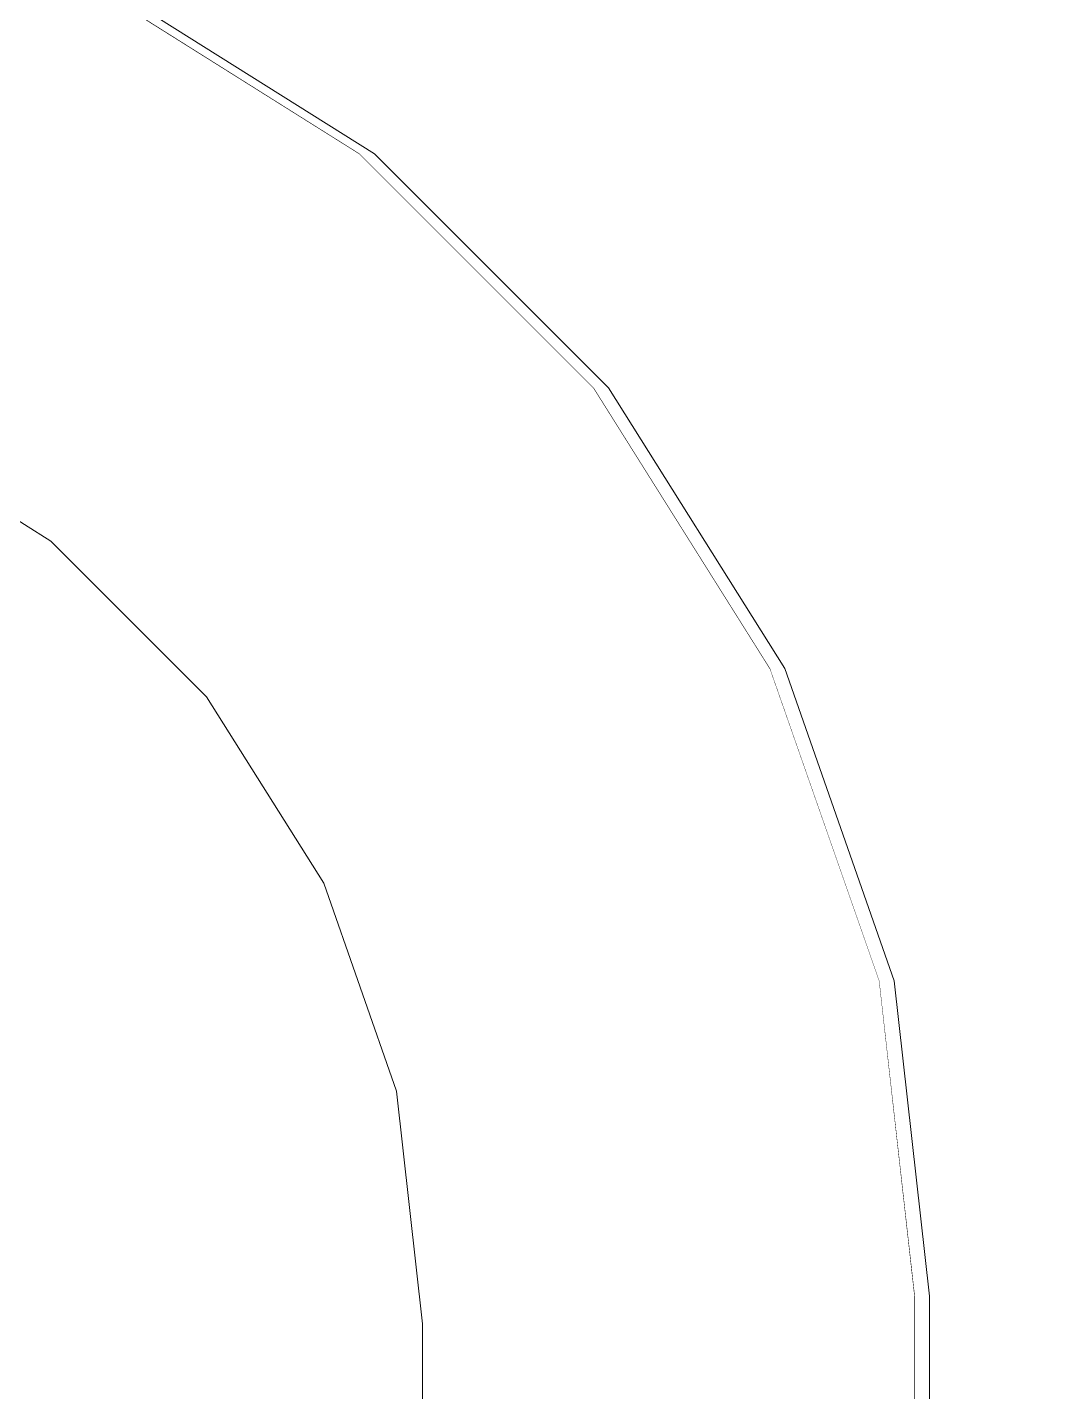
# Model space of a CAD drawing. Header units: millimetres. Extents: x -48147 to 1422273, y -494195 to 18123.
# Drawn here: x 1399513.7 to 1399554.9, y -487848.3 to -487792.9 of the extents above; entities that cross this region are included whole.
import ezdxf

# ---------------------------------------------------------------- set-up
doc = ezdxf.new("R2010")
doc.units = ezdxf.units.MM
doc.header["$MEASUREMENT"] = 0
doc.linetypes.add('Wipeout_Contour', pattern=[1000, 0, -1000])
doc.layers.add('New_A-25-M_Wall_Int', color=7, linetype='Continuous')
doc.layers.add('New_A-35-M_FFE_Sanitary', color=7, linetype='Continuous')
doc.layers.add('New_A-35-M_FFE_Sanitary_Pen_No__74', color=7, linetype='Continuous', lineweight=20, true_color=0x606060)

# ---------------------------------------------------------------- blocks, each defined once
blk = doc.blocks.new('Section Elem_242_2', base_point=(1383917.507, -489195.031))
at = {"color": 254, "linetype": 'Wipeout_Contour', "lineweight": 0, "ltscale": 134906960.8636617}
blk.add_wipeout([(1399480.183, -488534.975), (1399479.932, -488534.975), (1399479.932, -489195.031), (1399555.116, -489195.031), (1399555.116, -489061.874), (1399536.462, -489051.324), (1399534.816, -489069.331), (1399498.816, -489069.331), (1399498.816, -488865.031), (1399708.83, -488865.031), (1399708.83, -488890.031), (1399706.042, -488890.031), (1399706.042, -488892.031), (1399708.83, -488892.031), (1399708.83, -489195.031), (1400014.759, -489195.031), (1400014.759, -487095.031), (1401015.771, -487095.031), (1401015.002, -487089.186), (1401015.002, -487078.531), (1401034.967, -487078.531), (1401034.967, -487087.876), (1401035.39, -487091.097), (1401036.379, -487093.488), (1401037.952, -487095.541), (1401040.001, -487097.117), (1401042.388, -487098.107), (1401045.604, -487098.531), (1401048.407, -487098.531), (1401048.407, -486795.031), (1401290.582, -486795.031), (1401290.582, -486595.031), (1400696.25, -486595.031), (1399587.275, -486980.132), (1399587.275, -487005.331), (1399589.47, -487010.705), (1399594.768, -487012.931), (1399656.294, -487012.931), (1399656.294, -487021.531), (1399479.932, -487021.531), (1399479.932, -487775.254), (1399485.329, -487775.254), (1399485.329, -487785.033), (1399490.891, -487785.033), (1399503.694, -487786.475), (1399516.389, -487790.917), (1399527.777, -487798.073), (1399537.287, -487807.583), (1399544.443, -487818.971), (1399548.885, -487831.666), (1399550.328, -487844.47), (1399550.328, -488345.592), (1399548.885, -488358.396), (1399544.443, -488371.091), (1399537.287, -488382.479), (1399527.777, -488391.989), (1399516.389, -488399.145), (1399503.694, -488403.587), (1399490.891, -488405.029), (1399485.329, -488405.029), (1399485.329, -488415.031), (1399479.932, -488415.031), (1399479.932, -488455.031), (1399779.962, -488455.031), (1399779.962, -488497.888), (1399764.164, -488497.888), (1399732.569, -488555.031), (1399669.379, -488612.174), (1399606.189, -488640.745), (1399593.531, -488647.888), (1399593.696, -488647.888), (1399593.696, -488649.317), (1399593.531, -488649.317), (1399593.531, -488655.031), (1399555.658, -488655.031), (1399555.658, -488647.888), (1399543, -488640.745), (1399543, -488612.174), (1399505.469, -488612.174), (1399505.467, -488619.317), (1399505.457, -488612.174), (1399505.457, -488623.378), (1399505.456, -488612.174), (1399505.44, -488612.174), (1399505.44, -488626.46), (1399505.424, -488621.799), (1399505.435, -488626.46), (1399480.22, -488626.46), (1399480.203, -488619.317), (1399480.189, -488583.602), (1399480.185, -488555.031)], dxfattribs=at).dxf.layer = 'New_A-25-M_Wall_Int'
at = {"color": 254, "linetype": 'Wipeout_Contour', "lineweight": 0, "ltscale": 32607930.76164649}
blk.add_wipeout([(1399479.932, -488375.254), (1399485.329, -488375.254), (1399485.329, -488385.033), (1399489.17, -488385.033), (1399498.618, -488383.968), (1399507.06, -488381.014), (1399514.632, -488376.256), (1399520.956, -488369.932), (1399525.714, -488362.36), (1399528.668, -488353.918), (1399529.733, -488344.469), (1399529.733, -487845.592), (1399528.668, -487836.144), (1399525.714, -487827.702), (1399520.956, -487820.13), (1399514.632, -487813.806), (1399507.06, -487809.048), (1399498.618, -487806.094), (1399489.17, -487805.029), (1399485.329, -487805.029), (1399485.329, -487815.031), (1399479.932, -487815.031)], dxfattribs=at).dxf.layer = 'New_A-25-M_Wall_Int'
blk = doc.blocks.new('Section Elem_462_2', base_point=(1383917.507, -489195.031))
at = {"color": 254, "linetype": 'Wipeout_Contour', "lineweight": 0, "ltscale": 5928324.557471993}
blk.add_wipeout([(1399502.816, -487787.704), (1399502.597, -487788.661), (1399514.818, -487792.937), (1399515.244, -487792.053)], dxfattribs=at).dxf.layer = 'New_A-35-M_FFE_Sanitary'
at = {"color": 254, "linetype": 'Wipeout_Contour', "lineweight": 0, "ltscale": 5928377.610507874}
blk.add_wipeout([(1399515.791, -487790.917), (1399515.738, -487791.028), (1399527.103, -487798.169), (1399527.179, -487798.073)], dxfattribs=at).dxf.layer = 'New_A-35-M_FFE_Sanitary'
at = {"color": 254, "linetype": 'Wipeout_Contour', "lineweight": 0, "ltscale": 5928324.557074405}
blk.add_wipeout([(1399502.597, -487788.661), (1399502.326, -487789.849), (1399514.29, -487794.035), (1399514.818, -487792.937)], dxfattribs=at).dxf.layer = 'New_A-35-M_FFE_Sanitary'
at = {"color": 254, "linetype": 'Wipeout_Contour', "lineweight": 0, "ltscale": 5928377.373486834}
blk.add_wipeout([(1399515.738, -487791.028), (1399515.554, -487791.41), (1399526.838, -487798.501), (1399527.103, -487798.169)], dxfattribs=at).dxf.layer = 'New_A-35-M_FFE_Sanitary'
at = {"color": 254, "linetype": 'Wipeout_Contour', "lineweight": 0, "ltscale": 5928324.555073176}
blk.add_wipeout([(1399502.326, -487789.849), (1399502.01, -487791.233), (1399513.674, -487795.314), (1399514.29, -487794.035)], dxfattribs=at).dxf.layer = 'New_A-35-M_FFE_Sanitary'
at = {"color": 254, "linetype": 'Wipeout_Contour', "lineweight": 0, "ltscale": 5928376.873300195}
blk.add_wipeout([(1399515.554, -487791.41), (1399515.244, -487792.053), (1399526.393, -487799.059), (1399526.838, -487798.501)], dxfattribs=at).dxf.layer = 'New_A-35-M_FFE_Sanitary'
at = {"color": 254, "linetype": 'Wipeout_Contour', "lineweight": 0, "ltscale": 5928324.551587662}
blk.add_wipeout([(1399502.01, -487791.233), (1399501.66, -487792.77), (1399512.99, -487796.734), (1399513.674, -487795.314)], dxfattribs=at).dxf.layer = 'New_A-35-M_FFE_Sanitary'
at = {"color": 254, "linetype": 'Wipeout_Contour', "lineweight": 0, "ltscale": 5928376.12525991}
blk.add_wipeout([(1399515.244, -487792.053), (1399514.818, -487792.937), (1399525.781, -487799.826), (1399526.393, -487799.059)], dxfattribs=at).dxf.layer = 'New_A-35-M_FFE_Sanitary'
at = {"color": 254, "linetype": 'Wipeout_Contour', "lineweight": 0, "ltscale": 5928427.997446648}
blk.add_wipeout([(1399527.179, -487798.073), (1399527.103, -487798.169), (1399536.594, -487807.66), (1399536.689, -487807.583)], dxfattribs=at).dxf.layer = 'New_A-35-M_FFE_Sanitary'
at = {"color": 254, "linetype": 'Wipeout_Contour', "lineweight": 0, "ltscale": 5928375.152196951}
blk.add_wipeout([(1399514.818, -487792.937), (1399514.29, -487794.035), (1399525.022, -487800.778), (1399525.781, -487799.826)], dxfattribs=at).dxf.layer = 'New_A-35-M_FFE_Sanitary'
at = {"color": 254, "linetype": 'Wipeout_Contour', "lineweight": 0, "ltscale": 5928427.530673509}
blk.add_wipeout([(1399527.103, -487798.169), (1399526.838, -487798.501), (1399536.262, -487807.924), (1399536.594, -487807.66)], dxfattribs=at).dxf.layer = 'New_A-35-M_FFE_Sanitary'
at = {"color": 254, "linetype": 'Wipeout_Contour', "lineweight": 0, "ltscale": 5928373.983761377}
blk.add_wipeout([(1399514.29, -487794.035), (1399513.674, -487795.314), (1399524.137, -487801.888), (1399525.022, -487800.778)], dxfattribs=at).dxf.layer = 'New_A-35-M_FFE_Sanitary'
at = {"color": 254, "linetype": 'Wipeout_Contour', "lineweight": 0, "ltscale": 5928426.55251239}
blk.add_wipeout([(1399526.838, -487798.501), (1399526.393, -487799.059), (1399535.704, -487808.369), (1399536.262, -487807.924)], dxfattribs=at).dxf.layer = 'New_A-35-M_FFE_Sanitary'
at = {"color": 254, "linetype": 'Wipeout_Contour', "lineweight": 0, "ltscale": 5928473.182537244}
blk.add_wipeout([(1399536.689, -487807.583), (1399536.594, -487807.66), (1399543.735, -487819.024), (1399543.845, -487818.971)], dxfattribs=at).dxf.layer = 'New_A-35-M_FFE_Sanitary'
at = {"color": 254, "linetype": 'Wipeout_Contour', "lineweight": 0, "ltscale": 5928372.655515804}
blk.add_wipeout([(1399513.674, -487795.314), (1399512.99, -487796.734), (1399523.154, -487803.121), (1399524.137, -487801.888)], dxfattribs=at).dxf.layer = 'New_A-35-M_FFE_Sanitary'
at = {"color": 254, "linetype": 'Wipeout_Contour', "lineweight": 0, "ltscale": 5928425.09280153}
blk.add_wipeout([(1399526.393, -487799.059), (1399525.781, -487799.826), (1399534.937, -487808.981), (1399535.704, -487808.369)], dxfattribs=at).dxf.layer = 'New_A-35-M_FFE_Sanitary'
at = {"color": 254, "linetype": 'Wipeout_Contour', "lineweight": 0, "ltscale": 5928472.509688014}
blk.add_wipeout([(1399536.594, -487807.66), (1399536.262, -487807.924), (1399543.352, -487819.209), (1399543.735, -487819.024)], dxfattribs=at).dxf.layer = 'New_A-35-M_FFE_Sanitary'
at = {"color": 254, "linetype": 'Wipeout_Contour', "lineweight": 0, "ltscale": 5928371.207849829}
blk.add_wipeout([(1399512.99, -487796.734), (1399512.258, -487798.254), (1399522.102, -487804.439), (1399523.154, -487803.121)], dxfattribs=at).dxf.layer = 'New_A-35-M_FFE_Sanitary'
at = {"color": 254, "linetype": 'Wipeout_Contour', "lineweight": 0, "ltscale": 5928423.195999926}
blk.add_wipeout([(1399525.781, -487799.826), (1399525.022, -487800.778), (1399533.984, -487809.741), (1399534.937, -487808.981)], dxfattribs=at).dxf.layer = 'New_A-35-M_FFE_Sanitary'
at = {"color": 254, "linetype": 'Wipeout_Contour', "lineweight": 0, "ltscale": 5928471.102786861}
blk.add_wipeout([(1399536.262, -487807.924), (1399535.704, -487808.369), (1399542.709, -487819.518), (1399543.352, -487819.209)], dxfattribs=at).dxf.layer = 'New_A-35-M_FFE_Sanitary'
at = {"color": 254, "linetype": 'Wipeout_Contour', "lineweight": 0, "ltscale": 5928510.900091927}
blk.add_wipeout([(1399543.845, -487818.971), (1399543.735, -487819.024), (1399548.168, -487831.693), (1399548.287, -487831.666)], dxfattribs=at).dxf.layer = 'New_A-35-M_FFE_Sanitary'
at = {"color": 254, "linetype": 'Wipeout_Contour', "lineweight": 0, "ltscale": 5928369.684748518}
blk.add_wipeout([(1399512.258, -487798.254), (1399511.501, -487799.825), (1399521.015, -487805.803), (1399522.102, -487804.439)], dxfattribs=at).dxf.layer = 'New_A-35-M_FFE_Sanitary'
at = {"color": 254, "linetype": 'Wipeout_Contour', "lineweight": 0, "ltscale": 5928420.919830217}
blk.add_wipeout([(1399525.022, -487800.778), (1399524.137, -487801.888), (1399532.874, -487810.626), (1399533.984, -487809.741)], dxfattribs=at).dxf.layer = 'New_A-35-M_FFE_Sanitary'
at = {"color": 254, "linetype": 'Wipeout_Contour', "lineweight": 0, "ltscale": 5928469.004749097}
blk.add_wipeout([(1399535.704, -487808.369), (1399534.937, -487808.981), (1399541.825, -487819.944), (1399542.709, -487819.518)], dxfattribs=at).dxf.layer = 'New_A-35-M_FFE_Sanitary'
at = {"color": 254, "linetype": 'Wipeout_Contour', "lineweight": 0, "ltscale": 5928510.0550829}
blk.add_wipeout([(1399543.735, -487819.024), (1399543.352, -487819.209), (1399547.754, -487831.788), (1399548.168, -487831.693)], dxfattribs=at).dxf.layer = 'New_A-35-M_FFE_Sanitary'
at = {"layer": 'New_A-35-M_FFE_Sanitary_Pen_No__74', "linetype": 'Continuous'}
blk.add_line((1399515.791, -487790.917), (1399527.179, -487798.073), dxfattribs=at)
at = {"color": 254, "linetype": 'Wipeout_Contour', "lineweight": 0, "ltscale": 5928368.132452793}
blk.add_wipeout([(1399511.501, -487799.825), (1399510.742, -487801.402), (1399519.924, -487807.171), (1399521.015, -487805.803)], dxfattribs=at).dxf.layer = 'New_A-35-M_FFE_Sanitary'
at = {"color": 254, "linetype": 'Wipeout_Contour', "lineweight": 0, "ltscale": 5928418.333519196}
blk.add_wipeout([(1399524.137, -487801.888), (1399523.154, -487803.121), (1399531.642, -487811.609), (1399532.874, -487810.626)], dxfattribs=at).dxf.layer = 'New_A-35-M_FFE_Sanitary'
at = {"color": 254, "linetype": 'Wipeout_Contour', "lineweight": 0, "ltscale": 5928466.279464323}
blk.add_wipeout([(1399534.937, -487808.981), (1399533.984, -487809.741), (1399540.727, -487820.473), (1399541.825, -487819.944)], dxfattribs=at).dxf.layer = 'New_A-35-M_FFE_Sanitary'
at = {"color": 254, "linetype": 'Wipeout_Contour', "lineweight": 0, "ltscale": 5928508.290113737}
blk.add_wipeout([(1399543.352, -487819.209), (1399542.709, -487819.518), (1399547.058, -487831.947), (1399547.754, -487831.788)], dxfattribs=at).dxf.layer = 'New_A-35-M_FFE_Sanitary'
at = {"color": 254, "linetype": 'Wipeout_Contour', "lineweight": 0, "ltscale": 5928538.772306674}
blk.add_wipeout([(1399548.287, -487831.666), (1399548.168, -487831.693), (1399549.608, -487844.476), (1399549.73, -487844.469)], dxfattribs=at).dxf.layer = 'New_A-35-M_FFE_Sanitary'
at = {"color": 254, "linetype": 'Wipeout_Contour', "lineweight": 0, "ltscale": 5928366.598053031}
blk.add_wipeout([(1399510.742, -487801.402), (1399510.004, -487802.935), (1399518.862, -487808.502), (1399519.924, -487807.171)], dxfattribs=at).dxf.layer = 'New_A-35-M_FFE_Sanitary'
at = {"color": 254, "linetype": 'Wipeout_Contour', "lineweight": 0, "ltscale": 5928415.515689324}
blk.add_wipeout([(1399523.154, -487803.121), (1399522.102, -487804.439), (1399530.323, -487812.66), (1399531.642, -487811.609)], dxfattribs=at).dxf.layer = 'New_A-35-M_FFE_Sanitary'
at = {"color": 254, "linetype": 'Wipeout_Contour', "lineweight": 0, "ltscale": 5928463.009774342}
blk.add_wipeout([(1399533.984, -487809.741), (1399532.874, -487810.626), (1399539.449, -487821.088), (1399540.727, -487820.473)], dxfattribs=at).dxf.layer = 'New_A-35-M_FFE_Sanitary'
at = {"color": 254, "linetype": 'Wipeout_Contour', "lineweight": 0, "ltscale": 5928505.65899531}
blk.add_wipeout([(1399542.709, -487819.518), (1399541.825, -487819.944), (1399546.102, -487832.165), (1399547.058, -487831.947)], dxfattribs=at).dxf.layer = 'New_A-35-M_FFE_Sanitary'
at = {"color": 254, "linetype": 'Wipeout_Contour', "lineweight": 0, "ltscale": 5928537.809625182}
blk.add_wipeout([(1399548.168, -487831.693), (1399547.754, -487831.788), (1399549.186, -487844.5), (1399549.608, -487844.476)], dxfattribs=at).dxf.layer = 'New_A-35-M_FFE_Sanitary'
at = {"color": 254, "linetype": 'Wipeout_Contour', "lineweight": 0, "ltscale": 5928365.12805952}
blk.add_wipeout([(1399510.004, -487802.935), (1399509.308, -487804.379), (1399517.863, -487809.755), (1399518.862, -487808.502)], dxfattribs=at).dxf.layer = 'New_A-35-M_FFE_Sanitary'
at = {"color": 254, "linetype": 'Wipeout_Contour', "lineweight": 0, "ltscale": 5928412.551965343}
blk.add_wipeout([(1399522.102, -487804.439), (1399521.015, -487805.803), (1399528.959, -487813.748), (1399530.323, -487812.66)], dxfattribs=at).dxf.layer = 'New_A-35-M_FFE_Sanitary'
at = {"color": 254, "linetype": 'Wipeout_Contour', "lineweight": 0, "ltscale": 5928459.295160372}
blk.add_wipeout([(1399532.874, -487810.626), (1399531.642, -487811.609), (1399538.028, -487821.773), (1399539.449, -487821.088)], dxfattribs=at).dxf.layer = 'New_A-35-M_FFE_Sanitary'
at = {"color": 254, "linetype": 'Wipeout_Contour', "lineweight": 0, "ltscale": 5928502.241832389}
blk.add_wipeout([(1399540.727, -487820.473), (1399544.913, -487832.436), (1399546.102, -487832.165), (1399541.825, -487819.944)], dxfattribs=at).dxf.layer = 'New_A-35-M_FFE_Sanitary'
at = {"color": 254, "linetype": 'Wipeout_Contour', "lineweight": 0, "ltscale": 5928535.801440546}
blk.add_wipeout([(1399547.754, -487831.788), (1399547.058, -487831.947), (1399548.477, -487844.54), (1399549.186, -487844.5)], dxfattribs=at).dxf.layer = 'New_A-35-M_FFE_Sanitary'
at = {"color": 254, "linetype": 'Wipeout_Contour', "lineweight": 0, "ltscale": 5928879.949792841}
blk.add_wipeout([(1399549.73, -487844.469), (1399549.608, -487844.476), (1399549.608, -488345.586), (1399549.73, -488345.592)], dxfattribs=at).dxf.layer = 'New_A-35-M_FFE_Sanitary'
at = {"color": 254, "linetype": 'Wipeout_Contour', "lineweight": 0, "ltscale": 5928363.766994391}
blk.add_wipeout([(1399509.308, -487804.379), (1399508.677, -487805.689), (1399516.957, -487810.891), (1399517.863, -487809.755)], dxfattribs=at).dxf.layer = 'New_A-35-M_FFE_Sanitary'
at = {"color": 254, "linetype": 'Wipeout_Contour', "lineweight": 0, "ltscale": 5928409.532368999}
blk.add_wipeout([(1399521.015, -487805.803), (1399519.924, -487807.171), (1399527.591, -487814.839), (1399528.959, -487813.748)], dxfattribs=at).dxf.layer = 'New_A-35-M_FFE_Sanitary'
at = {"color": 254, "linetype": 'Wipeout_Contour', "lineweight": 0, "ltscale": 5928455.248520833}
blk.add_wipeout([(1399531.642, -487811.609), (1399530.323, -487812.66), (1399536.509, -487822.504), (1399538.028, -487821.773)], dxfattribs=at).dxf.layer = 'New_A-35-M_FFE_Sanitary'
at = {"color": 254, "linetype": 'Wipeout_Contour', "lineweight": 0, "ltscale": 5928498.142578105}
blk.add_wipeout([(1399540.727, -487820.473), (1399539.449, -487821.088), (1399543.53, -487832.752), (1399544.913, -487832.436)], dxfattribs=at).dxf.layer = 'New_A-35-M_FFE_Sanitary'
at = {"color": 254, "linetype": 'Wipeout_Contour', "lineweight": 0, "ltscale": 5928532.809116991}
blk.add_wipeout([(1399547.058, -487831.947), (1399546.102, -487832.165), (1399547.503, -487844.595), (1399548.477, -487844.54)], dxfattribs=at).dxf.layer = 'New_A-35-M_FFE_Sanitary'
at = {"color": 254, "linetype": 'Wipeout_Contour', "lineweight": 0, "ltscale": 5928878.923627429}
blk.add_wipeout([(1399549.608, -487844.476), (1399549.186, -487844.5), (1399549.186, -488345.562), (1399549.608, -488345.586)], dxfattribs=at).dxf.layer = 'New_A-35-M_FFE_Sanitary'
at = {"layer": 'New_A-35-M_FFE_Sanitary_Pen_No__74', "linetype": 'Continuous'}
for p, q in [((1399543.845, -487818.971), (1399548.287, -487831.666)), ((1399549.73, -487844.469), (1399549.73, -488345.592))]:
    blk.add_line(p, q, dxfattribs=at)
at = {"color": 254, "linetype": 'Wipeout_Contour', "lineweight": 0, "ltscale": 5928362.55604897}
blk.add_wipeout([(1399508.677, -487805.689), (1399508.13, -487806.826), (1399516.17, -487811.878), (1399516.957, -487810.891)], dxfattribs=at).dxf.layer = 'New_A-35-M_FFE_Sanitary'
at = {"color": 254, "linetype": 'Wipeout_Contour', "lineweight": 0, "ltscale": 5928406.548581519}
blk.add_wipeout([(1399519.924, -487807.171), (1399518.862, -487808.502), (1399526.261, -487815.9), (1399527.591, -487814.839)], dxfattribs=at).dxf.layer = 'New_A-35-M_FFE_Sanitary'
at = {"color": 254, "linetype": 'Wipeout_Contour', "lineweight": 0, "ltscale": 5928450.992828339}
blk.add_wipeout([(1399530.323, -487812.66), (1399528.959, -487813.748), (1399534.937, -487823.261), (1399536.509, -487822.504)], dxfattribs=at).dxf.layer = 'New_A-35-M_FFE_Sanitary'
at = {"color": 254, "linetype": 'Wipeout_Contour', "lineweight": 0, "ltscale": 5928493.485878985}
blk.add_wipeout([(1399539.449, -487821.088), (1399538.028, -487821.773), (1399541.993, -487833.103), (1399543.53, -487832.752)], dxfattribs=at).dxf.layer = 'New_A-35-M_FFE_Sanitary'
at = {"color": 254, "linetype": 'Wipeout_Contour', "lineweight": 0, "ltscale": 5928528.923785938}
blk.add_wipeout([(1399546.102, -487832.165), (1399544.913, -487832.436), (1399546.292, -487844.663), (1399547.503, -487844.595)], dxfattribs=at).dxf.layer = 'New_A-35-M_FFE_Sanitary'
at = {"color": 254, "linetype": 'Wipeout_Contour', "lineweight": 0, "ltscale": 5928876.788193541}
blk.add_wipeout([(1399549.186, -487844.5), (1399548.477, -487844.54), (1399548.477, -488345.522), (1399549.186, -488345.562)], dxfattribs=at).dxf.layer = 'New_A-35-M_FFE_Sanitary'
at = {"layer": 'New_A-35-M_FFE_Sanitary_Pen_No__74', "linetype": 'Continuous'}
for p, q in [((1399527.179, -487798.073), (1399536.689, -487807.583)), ((1399536.689, -487807.583), (1399543.845, -487818.971))]:
    blk.add_line(p, q, dxfattribs=at)
at = {"color": 254, "linetype": 'Wipeout_Contour', "lineweight": 0, "ltscale": 5928361.531848269}
blk.add_wipeout([(1399508.13, -487806.826), (1399507.683, -487807.755), (1399515.527, -487812.684), (1399516.17, -487811.878)], dxfattribs=at).dxf.layer = 'New_A-35-M_FFE_Sanitary'
at = {"color": 254, "linetype": 'Wipeout_Contour', "lineweight": 0, "ltscale": 5928403.69115786}
blk.add_wipeout([(1399518.862, -487808.502), (1399517.863, -487809.755), (1399525.008, -487816.899), (1399526.261, -487815.9)], dxfattribs=at).dxf.layer = 'New_A-35-M_FFE_Sanitary'
at = {"color": 254, "linetype": 'Wipeout_Contour', "lineweight": 0, "ltscale": 5928446.657371677}
blk.add_wipeout([(1399528.959, -487813.748), (1399527.591, -487814.839), (1399533.36, -487824.02), (1399534.937, -487823.261)], dxfattribs=at).dxf.layer = 'New_A-35-M_FFE_Sanitary'
at = {"color": 254, "linetype": 'Wipeout_Contour', "lineweight": 0, "ltscale": 5928488.41332276}
blk.add_wipeout([(1399538.028, -487821.773), (1399536.509, -487822.504), (1399540.349, -487833.478), (1399541.993, -487833.103)], dxfattribs=at).dxf.layer = 'New_A-35-M_FFE_Sanitary'
at = {"color": 254, "linetype": 'Wipeout_Contour', "lineweight": 0, "ltscale": 5928524.263635701}
blk.add_wipeout([(1399544.913, -487832.436), (1399543.53, -487832.752), (1399544.881, -487844.742), (1399546.292, -487844.663)], dxfattribs=at).dxf.layer = 'New_A-35-M_FFE_Sanitary'
at = {"color": 254, "linetype": 'Wipeout_Contour', "lineweight": 0, "ltscale": 5928873.608375398}
blk.add_wipeout([(1399548.477, -487844.54), (1399547.503, -487844.595), (1399547.503, -488345.467), (1399548.477, -488345.522)], dxfattribs=at).dxf.layer = 'New_A-35-M_FFE_Sanitary'
at = {"layer": 'New_A-35-M_FFE_Sanitary_Pen_No__74', "linetype": 'Continuous'}
blk.add_line((1399548.287, -487831.666), (1399549.73, -487844.469), dxfattribs=at)
at = {"color": 254, "linetype": 'Wipeout_Contour', "lineweight": 0, "ltscale": 5928360.725360129}
blk.add_wipeout([(1399507.683, -487807.755), (1399507.349, -487808.447), (1399515.048, -487813.285), (1399515.527, -487812.684)], dxfattribs=at).dxf.layer = 'New_A-35-M_FFE_Sanitary'
at = {"color": 254, "linetype": 'Wipeout_Contour', "lineweight": 0, "ltscale": 5928401.046778575}
blk.add_wipeout([(1399517.863, -487809.755), (1399516.957, -487810.891), (1399523.871, -487817.806), (1399525.008, -487816.899)], dxfattribs=at).dxf.layer = 'New_A-35-M_FFE_Sanitary'
at = {"color": 254, "linetype": 'Wipeout_Contour', "lineweight": 0, "ltscale": 5928442.373824788}
blk.add_wipeout([(1399527.591, -487814.839), (1399526.261, -487815.9), (1399531.827, -487824.759), (1399533.36, -487824.02)], dxfattribs=at).dxf.layer = 'New_A-35-M_FFE_Sanitary'
at = {"color": 254, "linetype": 'Wipeout_Contour', "lineweight": 0, "ltscale": 5928483.079014724}
blk.add_wipeout([(1399536.509, -487822.504), (1399534.937, -487823.261), (1399538.648, -487833.866), (1399540.349, -487833.478)], dxfattribs=at).dxf.layer = 'New_A-35-M_FFE_Sanitary'
at = {"color": 254, "linetype": 'Wipeout_Contour', "lineweight": 0, "ltscale": 5928518.970348688}
blk.add_wipeout([(1399543.53, -487832.752), (1399541.993, -487833.103), (1399543.315, -487844.83), (1399544.881, -487844.742)], dxfattribs=at).dxf.layer = 'New_A-35-M_FFE_Sanitary'
at = {"color": 254, "linetype": 'Wipeout_Contour', "lineweight": 0, "ltscale": 5928869.480790362}
blk.add_wipeout([(1399547.503, -487844.595), (1399546.292, -487844.663), (1399546.292, -488345.399), (1399547.503, -488345.467)], dxfattribs=at).dxf.layer = 'New_A-35-M_FFE_Sanitary'
at = {"color": 254, "linetype": 'Wipeout_Contour', "lineweight": 0, "ltscale": 5928360.160980494}
blk.add_wipeout([(1399507.349, -487808.447), (1399507.139, -487808.883), (1399514.747, -487813.663), (1399515.048, -487813.285)], dxfattribs=at).dxf.layer = 'New_A-35-M_FFE_Sanitary'
at = {"color": 254, "linetype": 'Wipeout_Contour', "lineweight": 0, "ltscale": 5928398.695624227}
blk.add_wipeout([(1399516.957, -487810.891), (1399516.17, -487811.878), (1399522.884, -487818.592), (1399523.871, -487817.806)], dxfattribs=at).dxf.layer = 'New_A-35-M_FFE_Sanitary'
at = {"color": 254, "linetype": 'Wipeout_Contour', "lineweight": 0, "ltscale": 5928438.272244731}
blk.add_wipeout([(1399526.261, -487815.9), (1399525.008, -487816.899), (1399530.383, -487825.454), (1399531.827, -487824.759)], dxfattribs=at).dxf.layer = 'New_A-35-M_FFE_Sanitary'
at = {"color": 254, "linetype": 'Wipeout_Contour', "lineweight": 0, "ltscale": 5928477.645075879}
blk.add_wipeout([(1399534.937, -487823.261), (1399533.36, -487824.02), (1399536.942, -487834.255), (1399538.648, -487833.866)], dxfattribs=at).dxf.layer = 'New_A-35-M_FFE_Sanitary'
at = {"color": 254, "linetype": 'Wipeout_Contour', "lineweight": 0, "ltscale": 5928513.204815032}
blk.add_wipeout([(1399540.349, -487833.478), (1399541.639, -487844.924), (1399543.315, -487844.83), (1399541.993, -487833.103)], dxfattribs=at).dxf.layer = 'New_A-35-M_FFE_Sanitary'
at = {"color": 254, "linetype": 'Wipeout_Contour', "lineweight": 0, "ltscale": 5928864.530853238}
blk.add_wipeout([(1399546.292, -487844.663), (1399544.881, -487844.742), (1399544.881, -488345.32), (1399546.292, -488345.399)], dxfattribs=at).dxf.layer = 'New_A-35-M_FFE_Sanitary'
at = {"color": 254, "linetype": 'Wipeout_Contour', "lineweight": 0, "ltscale": 5928359.8558186}
blk.add_wipeout([(1399507.139, -487808.883), (1399507.06, -487809.048), (1399514.632, -487813.806), (1399514.747, -487813.663)], dxfattribs=at).dxf.layer = 'New_A-35-M_FFE_Sanitary'
at = {"color": 254, "linetype": 'Wipeout_Contour', "lineweight": 0, "ltscale": 5928396.708953613}
blk.add_wipeout([(1399516.17, -487811.878), (1399515.527, -487812.684), (1399522.078, -487819.235), (1399522.884, -487818.592)], dxfattribs=at).dxf.layer = 'New_A-35-M_FFE_Sanitary'
at = {"color": 254, "linetype": 'Wipeout_Contour', "lineweight": 0, "ltscale": 5928434.477121186}
blk.add_wipeout([(1399525.008, -487816.899), (1399523.871, -487817.806), (1399529.073, -487826.085), (1399530.383, -487825.454)], dxfattribs=at).dxf.layer = 'New_A-35-M_FFE_Sanitary'
at = {"color": 254, "linetype": 'Wipeout_Contour', "lineweight": 0, "ltscale": 5928472.276558664}
blk.add_wipeout([(1399533.36, -487824.02), (1399531.827, -487824.759), (1399535.283, -487834.634), (1399536.942, -487834.255)], dxfattribs=at).dxf.layer = 'New_A-35-M_FFE_Sanitary'
at = {"color": 254, "linetype": 'Wipeout_Contour', "lineweight": 0, "ltscale": 5928507.142232794}
blk.add_wipeout([(1399540.349, -487833.478), (1399538.648, -487833.866), (1399539.906, -487845.021), (1399541.639, -487844.924)], dxfattribs=at).dxf.layer = 'New_A-35-M_FFE_Sanitary'
at = {"color": 254, "linetype": 'Wipeout_Contour', "lineweight": 0, "ltscale": 5928858.908965593}
blk.add_wipeout([(1399544.881, -487844.742), (1399543.315, -487844.83), (1399543.315, -488345.232), (1399544.881, -488345.32)], dxfattribs=at).dxf.layer = 'New_A-35-M_FFE_Sanitary'
at = {"color": 254, "linetype": 'Wipeout_Contour', "lineweight": 0, "ltscale": 5928395.146960285}
blk.add_wipeout([(1399515.527, -487812.684), (1399515.048, -487813.285), (1399521.477, -487819.714), (1399522.078, -487819.235)], dxfattribs=at).dxf.layer = 'New_A-35-M_FFE_Sanitary'
at = {"color": 254, "linetype": 'Wipeout_Contour', "lineweight": 0, "ltscale": 5928431.103598801}
blk.add_wipeout([(1399523.871, -487817.806), (1399522.884, -487818.592), (1399527.936, -487826.632), (1399529.073, -487826.085)], dxfattribs=at).dxf.layer = 'New_A-35-M_FFE_Sanitary'
at = {"color": 254, "linetype": 'Wipeout_Contour', "lineweight": 0, "ltscale": 5928467.136502411}
blk.add_wipeout([(1399531.827, -487824.759), (1399530.383, -487825.454), (1399533.72, -487834.991), (1399535.283, -487834.634)], dxfattribs=at).dxf.layer = 'New_A-35-M_FFE_Sanitary'
at = {"color": 254, "linetype": 'Wipeout_Contour', "lineweight": 0, "ltscale": 5928500.966825331}
blk.add_wipeout([(1399538.648, -487833.866), (1399536.942, -487834.255), (1399538.167, -487845.119), (1399539.906, -487845.021)], dxfattribs=at).dxf.layer = 'New_A-35-M_FFE_Sanitary'
at = {"color": 254, "linetype": 'Wipeout_Contour', "lineweight": 0, "ltscale": 5928852.785945844}
blk.add_wipeout([(1399543.315, -487844.83), (1399541.639, -487844.924), (1399541.639, -488345.138), (1399543.315, -488345.232)], dxfattribs=at).dxf.layer = 'New_A-35-M_FFE_Sanitary'
at = {"color": 254, "linetype": 'Wipeout_Contour', "lineweight": 0, "ltscale": 5928394.056971828}
blk.add_wipeout([(1399515.048, -487813.285), (1399514.747, -487813.663), (1399521.099, -487820.016), (1399521.477, -487819.714)], dxfattribs=at).dxf.layer = 'New_A-35-M_FFE_Sanitary'
at = {"color": 254, "linetype": 'Wipeout_Contour', "lineweight": 0, "ltscale": 5928428.253988788}
blk.add_wipeout([(1399522.884, -487818.592), (1399522.078, -487819.235), (1399527.008, -487827.08), (1399527.936, -487826.632)], dxfattribs=at).dxf.layer = 'New_A-35-M_FFE_Sanitary'
at = {"color": 254, "linetype": 'Wipeout_Contour', "lineweight": 0, "ltscale": 5928462.380964562}
blk.add_wipeout([(1399530.383, -487825.454), (1399529.073, -487826.085), (1399532.303, -487835.314), (1399533.72, -487834.991)], dxfattribs=at).dxf.layer = 'New_A-35-M_FFE_Sanitary'
at = {"color": 254, "linetype": 'Wipeout_Contour', "lineweight": 0, "ltscale": 5928494.866213251}
blk.add_wipeout([(1399536.942, -487834.255), (1399535.283, -487834.634), (1399536.475, -487845.214), (1399538.167, -487845.119)], dxfattribs=at).dxf.layer = 'New_A-35-M_FFE_Sanitary'
at = {"color": 254, "linetype": 'Wipeout_Contour', "lineweight": 0, "ltscale": 5928846.347868175}
blk.add_wipeout([(1399539.906, -488345.041), (1399541.639, -488345.138), (1399541.639, -487844.924), (1399539.906, -487845.021)], dxfattribs=at).dxf.layer = 'New_A-35-M_FFE_Sanitary'
at = {"color": 254, "linetype": 'Wipeout_Contour', "lineweight": 0, "ltscale": 5928393.472043235}
blk.add_wipeout([(1399514.747, -487813.663), (1399514.632, -487813.806), (1399520.956, -487820.13), (1399521.099, -487820.016)], dxfattribs=at).dxf.layer = 'New_A-35-M_FFE_Sanitary'
at = {"color": 254, "linetype": 'Wipeout_Contour', "lineweight": 0, "ltscale": 5928426.014677345}
blk.add_wipeout([(1399522.078, -487819.235), (1399521.477, -487819.714), (1399526.315, -487827.413), (1399527.008, -487827.08)], dxfattribs=at).dxf.layer = 'New_A-35-M_FFE_Sanitary'
at = {"color": 254, "linetype": 'Wipeout_Contour', "lineweight": 0, "ltscale": 5928458.154278861}
blk.add_wipeout([(1399529.073, -487826.085), (1399527.936, -487826.632), (1399531.073, -487835.595), (1399532.303, -487835.314)], dxfattribs=at).dxf.layer = 'New_A-35-M_FFE_Sanitary'
at = {"color": 254, "linetype": 'Wipeout_Contour', "lineweight": 0, "ltscale": 5928489.025727971}
blk.add_wipeout([(1399535.283, -487834.634), (1399533.72, -487834.991), (1399534.883, -487845.303), (1399536.475, -487845.214)], dxfattribs=at).dxf.layer = 'New_A-35-M_FFE_Sanitary'
at = {"color": 254, "linetype": 'Wipeout_Contour', "lineweight": 0, "ltscale": 5928839.790263767}
blk.add_wipeout([(1399539.906, -487845.021), (1399538.167, -487845.119), (1399538.167, -488344.943), (1399539.906, -488345.041)], dxfattribs=at).dxf.layer = 'New_A-35-M_FFE_Sanitary'
at = {"layer": 'New_A-35-M_FFE_Sanitary_Pen_No__74', "linetype": 'Continuous'}
blk.add_line((1399507.06, -487809.048), (1399514.632, -487813.806), dxfattribs=at)
at = {"color": 254, "linetype": 'Wipeout_Contour', "lineweight": 0, "ltscale": 5928424.453525869}
blk.add_wipeout([(1399521.477, -487819.714), (1399521.099, -487820.016), (1399525.879, -487827.623), (1399526.315, -487827.413)], dxfattribs=at).dxf.layer = 'New_A-35-M_FFE_Sanitary'
at = {"color": 254, "linetype": 'Wipeout_Contour', "lineweight": 0, "ltscale": 5928454.584671256}
blk.add_wipeout([(1399527.936, -487826.632), (1399527.008, -487827.08), (1399530.068, -487835.825), (1399531.073, -487835.595)], dxfattribs=at).dxf.layer = 'New_A-35-M_FFE_Sanitary'
at = {"color": 254, "linetype": 'Wipeout_Contour', "lineweight": 0, "ltscale": 5928483.622779195}
blk.add_wipeout([(1399533.72, -487834.991), (1399532.303, -487835.314), (1399533.438, -487845.384), (1399534.883, -487845.303)], dxfattribs=at).dxf.layer = 'New_A-35-M_FFE_Sanitary'
at = {"color": 254, "linetype": 'Wipeout_Contour', "lineweight": 0, "ltscale": 5928833.312468759}
blk.add_wipeout([(1399538.167, -487845.119), (1399536.475, -487845.214), (1399536.475, -488344.848), (1399538.167, -488344.943)], dxfattribs=at).dxf.layer = 'New_A-35-M_FFE_Sanitary'
at = {"color": 254, "linetype": 'Wipeout_Contour', "lineweight": 0, "ltscale": 5928423.617841367}
blk.add_wipeout([(1399521.099, -487820.016), (1399520.956, -487820.13), (1399525.714, -487827.702), (1399525.879, -487827.623)], dxfattribs=at).dxf.layer = 'New_A-35-M_FFE_Sanitary'
at = {"color": 254, "linetype": 'Wipeout_Contour', "lineweight": 0, "ltscale": 5928451.780367579}
blk.add_wipeout([(1399527.008, -487827.08), (1399526.315, -487827.413), (1399529.318, -487835.996), (1399530.068, -487835.825)], dxfattribs=at).dxf.layer = 'New_A-35-M_FFE_Sanitary'
at = {"color": 254, "linetype": 'Wipeout_Contour', "lineweight": 0, "ltscale": 5928478.82146033}
blk.add_wipeout([(1399532.303, -487835.314), (1399531.073, -487835.595), (1399532.184, -487845.455), (1399533.438, -487845.384)], dxfattribs=at).dxf.layer = 'New_A-35-M_FFE_Sanitary'
at = {"color": 254, "linetype": 'Wipeout_Contour', "lineweight": 0, "ltscale": 5928827.111278428}
blk.add_wipeout([(1399536.475, -487845.214), (1399534.883, -487845.303), (1399534.883, -488344.759), (1399536.475, -488344.848)], dxfattribs=at).dxf.layer = 'New_A-35-M_FFE_Sanitary'
at = {"layer": 'New_A-35-M_FFE_Sanitary_Pen_No__74', "linetype": 'Continuous'}
blk.add_line((1399514.632, -487813.806), (1399520.956, -487820.13), dxfattribs=at)
at = {"color": 254, "linetype": 'Wipeout_Contour', "lineweight": 0, "ltscale": 5928449.826312974}
blk.add_wipeout([(1399526.315, -487827.413), (1399525.879, -487827.623), (1399528.847, -487836.103), (1399529.318, -487835.996)], dxfattribs=at).dxf.layer = 'New_A-35-M_FFE_Sanitary'
at = {"color": 254, "linetype": 'Wipeout_Contour', "lineweight": 0, "ltscale": 5928474.767553529}
blk.add_wipeout([(1399531.073, -487835.595), (1399530.068, -487835.825), (1399531.159, -487845.512), (1399532.184, -487845.455)], dxfattribs=at).dxf.layer = 'New_A-35-M_FFE_Sanitary'
at = {"color": 254, "linetype": 'Wipeout_Contour', "lineweight": 0, "ltscale": 5928821.37511266}
blk.add_wipeout([(1399534.883, -487845.303), (1399533.438, -487845.384), (1399533.438, -488344.678), (1399534.883, -488344.759)], dxfattribs=at).dxf.layer = 'New_A-35-M_FFE_Sanitary'
at = {"color": 254, "linetype": 'Wipeout_Contour', "lineweight": 0, "ltscale": 5928448.781606263}
blk.add_wipeout([(1399525.879, -487827.623), (1399525.714, -487827.702), (1399528.668, -487836.144), (1399528.847, -487836.103)], dxfattribs=at).dxf.layer = 'New_A-35-M_FFE_Sanitary'
at = {"color": 254, "linetype": 'Wipeout_Contour', "lineweight": 0, "ltscale": 5928471.584079258}
blk.add_wipeout([(1399530.068, -487835.825), (1399529.318, -487835.996), (1399530.395, -487845.555), (1399531.159, -487845.512)], dxfattribs=at).dxf.layer = 'New_A-35-M_FFE_Sanitary'
at = {"color": 254, "linetype": 'Wipeout_Contour', "lineweight": 0, "ltscale": 5928816.278261756}
blk.add_wipeout([(1399533.438, -487845.384), (1399532.184, -487845.455), (1399532.184, -488344.607), (1399533.438, -488344.678)], dxfattribs=at).dxf.layer = 'New_A-35-M_FFE_Sanitary'
at = {"layer": 'New_A-35-M_FFE_Sanitary_Pen_No__74', "linetype": 'Continuous'}
blk.add_line((1399520.956, -487820.13), (1399525.714, -487827.702), dxfattribs=at)
at = {"color": 254, "linetype": 'Wipeout_Contour', "lineweight": 0, "ltscale": 5928469.367511021}
blk.add_wipeout([(1399529.318, -487835.996), (1399528.847, -487836.103), (1399529.915, -487845.582), (1399530.395, -487845.555)], dxfattribs=at).dxf.layer = 'New_A-35-M_FFE_Sanitary'
at = {"color": 254, "linetype": 'Wipeout_Contour', "lineweight": 0, "ltscale": 5928811.975590721}
blk.add_wipeout([(1399532.184, -487845.455), (1399531.159, -487845.512), (1399531.159, -488344.55), (1399532.184, -488344.607)], dxfattribs=at).dxf.layer = 'New_A-35-M_FFE_Sanitary'
at = {"color": 254, "linetype": 'Wipeout_Contour', "lineweight": 0, "ltscale": 5928468.184731835}
blk.add_wipeout([(1399528.847, -487836.103), (1399528.668, -487836.144), (1399529.733, -487845.592), (1399529.915, -487845.582)], dxfattribs=at).dxf.layer = 'New_A-35-M_FFE_Sanitary'
at = {"color": 254, "linetype": 'Wipeout_Contour', "lineweight": 0, "ltscale": 5928808.59783381}
blk.add_wipeout([(1399531.159, -487845.512), (1399530.395, -487845.555), (1399530.395, -488344.507), (1399531.159, -488344.55)], dxfattribs=at).dxf.layer = 'New_A-35-M_FFE_Sanitary'
at = {"layer": 'New_A-35-M_FFE_Sanitary_Pen_No__74', "linetype": 'Continuous'}
blk.add_line((1399525.714, -487827.702), (1399528.668, -487836.144), dxfattribs=at)
at = {"color": 254, "linetype": 'Wipeout_Contour', "lineweight": 0, "ltscale": 5928806.247622252}
blk.add_wipeout([(1399530.395, -487845.555), (1399529.915, -487845.582), (1399529.915, -488344.48), (1399530.395, -488344.507)], dxfattribs=at).dxf.layer = 'New_A-35-M_FFE_Sanitary'
at = {"color": 254, "linetype": 'Wipeout_Contour', "lineweight": 0, "ltscale": 5928804.996365881}
blk.add_wipeout([(1399529.915, -487845.582), (1399529.733, -487845.592), (1399529.733, -488344.469), (1399529.915, -488344.48)], dxfattribs=at).dxf.layer = 'New_A-35-M_FFE_Sanitary'
at = {"layer": 'New_A-35-M_FFE_Sanitary_Pen_No__74', "linetype": 'Continuous'}
for p, q in [((1399528.668, -487836.144), (1399529.733, -487845.592)), ((1399529.733, -487845.592), (1399529.733, -488344.469))]:
    blk.add_line(p, q, dxfattribs=at)
blk = doc.blocks.new('Section Elem_539_2', base_point=(1383917.507, -489195.031))
at = {"color": 254, "linetype": 'Wipeout_Contour', "lineweight": 0, "ltscale": 5928379.86943189}
blk.add_wipeout([(1399516.389, -487790.917), (1399516.336, -487791.028), (1399527.701, -487798.169), (1399527.777, -487798.073)], dxfattribs=at).dxf.layer = 'New_A-35-M_FFE_Sanitary'
at = {"color": 254, "linetype": 'Wipeout_Contour', "lineweight": 0, "ltscale": 7410480.385993469}
blk.add_wipeout([(1399516.25, -487791.206), (1399527.179, -487798.073), (1399527.512, -487798.406), (1399527.701, -487798.169), (1399516.336, -487791.028)], dxfattribs=at).dxf.layer = 'New_A-35-M_FFE_Sanitary'
at = {"color": 254, "linetype": 'Wipeout_Contour', "lineweight": 0, "ltscale": 5928430.256368313}
blk.add_wipeout([(1399527.777, -487798.073), (1399527.701, -487798.169), (1399537.192, -487807.66), (1399537.288, -487807.583)], dxfattribs=at).dxf.layer = 'New_A-35-M_FFE_Sanitary'
at = {"color": 254, "linetype": 'Wipeout_Contour', "lineweight": 0, "ltscale": 7410542.663186724}
blk.add_wipeout([(1399527.701, -487798.169), (1399527.512, -487798.406), (1399536.689, -487807.583), (1399536.889, -487807.901), (1399537.192, -487807.66)], dxfattribs=at).dxf.layer = 'New_A-35-M_FFE_Sanitary'
at = {"layer": 'New_A-35-M_FFE_Sanitary_Pen_No__74', "linetype": 'Continuous'}
blk.add_line((1399516.389, -487790.917), (1399527.777, -487798.073), dxfattribs=at)
at = {"color": 254, "linetype": 'Wipeout_Contour', "lineweight": 0, "ltscale": 5928475.441455128}
blk.add_wipeout([(1399537.288, -487807.583), (1399537.192, -487807.66), (1399544.333, -487819.024), (1399544.443, -487818.971)], dxfattribs=at).dxf.layer = 'New_A-35-M_FFE_Sanitary'
at = {"color": 254, "linetype": 'Wipeout_Contour', "lineweight": 0, "ltscale": 8892721.5596194}
blk.add_wipeout([(1399536.889, -487807.901), (1399543.845, -487818.971), (1399543.9, -487819.129), (1399543.95, -487819.209), (1399544.333, -487819.024), (1399537.192, -487807.66)], dxfattribs=at).dxf.layer = 'New_A-35-M_FFE_Sanitary'
at = {"layer": 'New_A-35-M_FFE_Sanitary_Pen_No__74', "linetype": 'Continuous'}
blk.add_line((1399527.777, -487798.073), (1399537.288, -487807.583), dxfattribs=at)
at = {"color": 254, "linetype": 'Wipeout_Contour', "lineweight": 0, "ltscale": 5928513.159004791}
blk.add_wipeout([(1399544.443, -487818.971), (1399544.333, -487819.024), (1399548.766, -487831.693), (1399548.885, -487831.666)], dxfattribs=at).dxf.layer = 'New_A-35-M_FFE_Sanitary'
at = {"color": 254, "linetype": 'Wipeout_Contour', "lineweight": 0, "ltscale": 4446371.217546741}
blk.add_wipeout([(1399543.95, -487819.209), (1399543.9, -487819.129), (1399543.931, -487819.218)], dxfattribs=at).dxf.layer = 'New_A-35-M_FFE_Sanitary'
at = {"color": 254, "linetype": 'Wipeout_Contour', "lineweight": 0, "ltscale": 5928512.313995673}
blk.add_wipeout([(1399544.333, -487819.024), (1399543.95, -487819.209), (1399548.352, -487831.788), (1399548.766, -487831.693)], dxfattribs=at).dxf.layer = 'New_A-35-M_FFE_Sanitary'
at = {"color": 254, "linetype": 'Wipeout_Contour', "lineweight": 0, "ltscale": 7410643.255002327}
blk.add_wipeout([(1399543.95, -487819.209), (1399543.931, -487819.218), (1399548.287, -487831.666), (1399548.302, -487831.799), (1399548.352, -487831.788)], dxfattribs=at).dxf.layer = 'New_A-35-M_FFE_Sanitary'
at = {"color": 254, "linetype": 'Wipeout_Contour', "lineweight": 0, "ltscale": 5928541.031213663}
blk.add_wipeout([(1399548.885, -487831.666), (1399548.766, -487831.693), (1399550.206, -487844.476), (1399550.328, -487844.469)], dxfattribs=at).dxf.layer = 'New_A-35-M_FFE_Sanitary'
at = {"layer": 'New_A-35-M_FFE_Sanitary_Pen_No__74', "linetype": 'Continuous'}
blk.add_line((1399537.288, -487807.583), (1399544.443, -487818.971), dxfattribs=at)
at = {"color": 254, "linetype": 'Wipeout_Contour', "lineweight": 0, "ltscale": 5928540.068532105}
blk.add_wipeout([(1399548.766, -487831.693), (1399548.352, -487831.788), (1399549.784, -487844.5), (1399550.206, -487844.476)], dxfattribs=at).dxf.layer = 'New_A-35-M_FFE_Sanitary'
at = {"color": 254, "linetype": 'Wipeout_Contour', "lineweight": 0, "ltscale": 7410676.483478449}
blk.add_wipeout([(1399548.352, -487831.788), (1399548.302, -487831.799), (1399549.73, -487844.469), (1399549.73, -487844.503), (1399549.784, -487844.5)], dxfattribs=at).dxf.layer = 'New_A-35-M_FFE_Sanitary'
at = {"color": 254, "linetype": 'Wipeout_Contour', "lineweight": 0, "ltscale": 5928882.20857101}
blk.add_wipeout([(1399550.328, -487844.469), (1399550.206, -487844.476), (1399550.206, -488345.586), (1399550.328, -488345.592)], dxfattribs=at).dxf.layer = 'New_A-35-M_FFE_Sanitary'
at = {"layer": 'New_A-35-M_FFE_Sanitary_Pen_No__74', "linetype": 'Continuous'}
blk.add_line((1399544.443, -487818.971), (1399548.885, -487831.666), dxfattribs=at)
at = {"color": 254, "linetype": 'Wipeout_Contour', "lineweight": 0, "ltscale": 5928881.18240555}
blk.add_wipeout([(1399550.206, -487844.476), (1399549.784, -487844.5), (1399549.784, -488345.562), (1399550.206, -488345.586)], dxfattribs=at).dxf.layer = 'New_A-35-M_FFE_Sanitary'
at = {"layer": 'New_A-35-M_FFE_Sanitary_Pen_No__74', "linetype": 'Continuous'}
blk.add_line((1399550.328, -487844.469), (1399550.328, -488345.592), dxfattribs=at)
at = {"color": 254, "linetype": 'Wipeout_Contour', "lineweight": 0, "ltscale": 5928880.282715252}
blk.add_wipeout([(1399549.784, -487844.5), (1399549.73, -487844.503), (1399549.73, -488345.559), (1399549.784, -488345.562)], dxfattribs=at).dxf.layer = 'New_A-35-M_FFE_Sanitary'
at = {"layer": 'New_A-35-M_FFE_Sanitary_Pen_No__74', "linetype": 'Continuous'}
blk.add_line((1399548.885, -487831.666), (1399550.328, -487844.469), dxfattribs=at)

msp = doc.modelspace()

# ---------------------------------------------------------------- block references
at = {"layer": 'New_A-25-M_Wall_Int'}
msp.add_blockref('Section Elem_242_2', (1383917.507, -489195.031), dxfattribs=at)

# ---------------------------------------------------------------- next in the draw order: block references
at = {"layer": 'New_A-35-M_FFE_Sanitary'}
msp.add_blockref('Section Elem_462_2', (1383917.507, -489195.031), dxfattribs=at)

# ---------------------------------------------------------------- next in the draw order: block references
msp.add_blockref('Section Elem_539_2', (1383917.507, -489195.031), dxfattribs=at)

doc.saveas('drawing.dxf')
